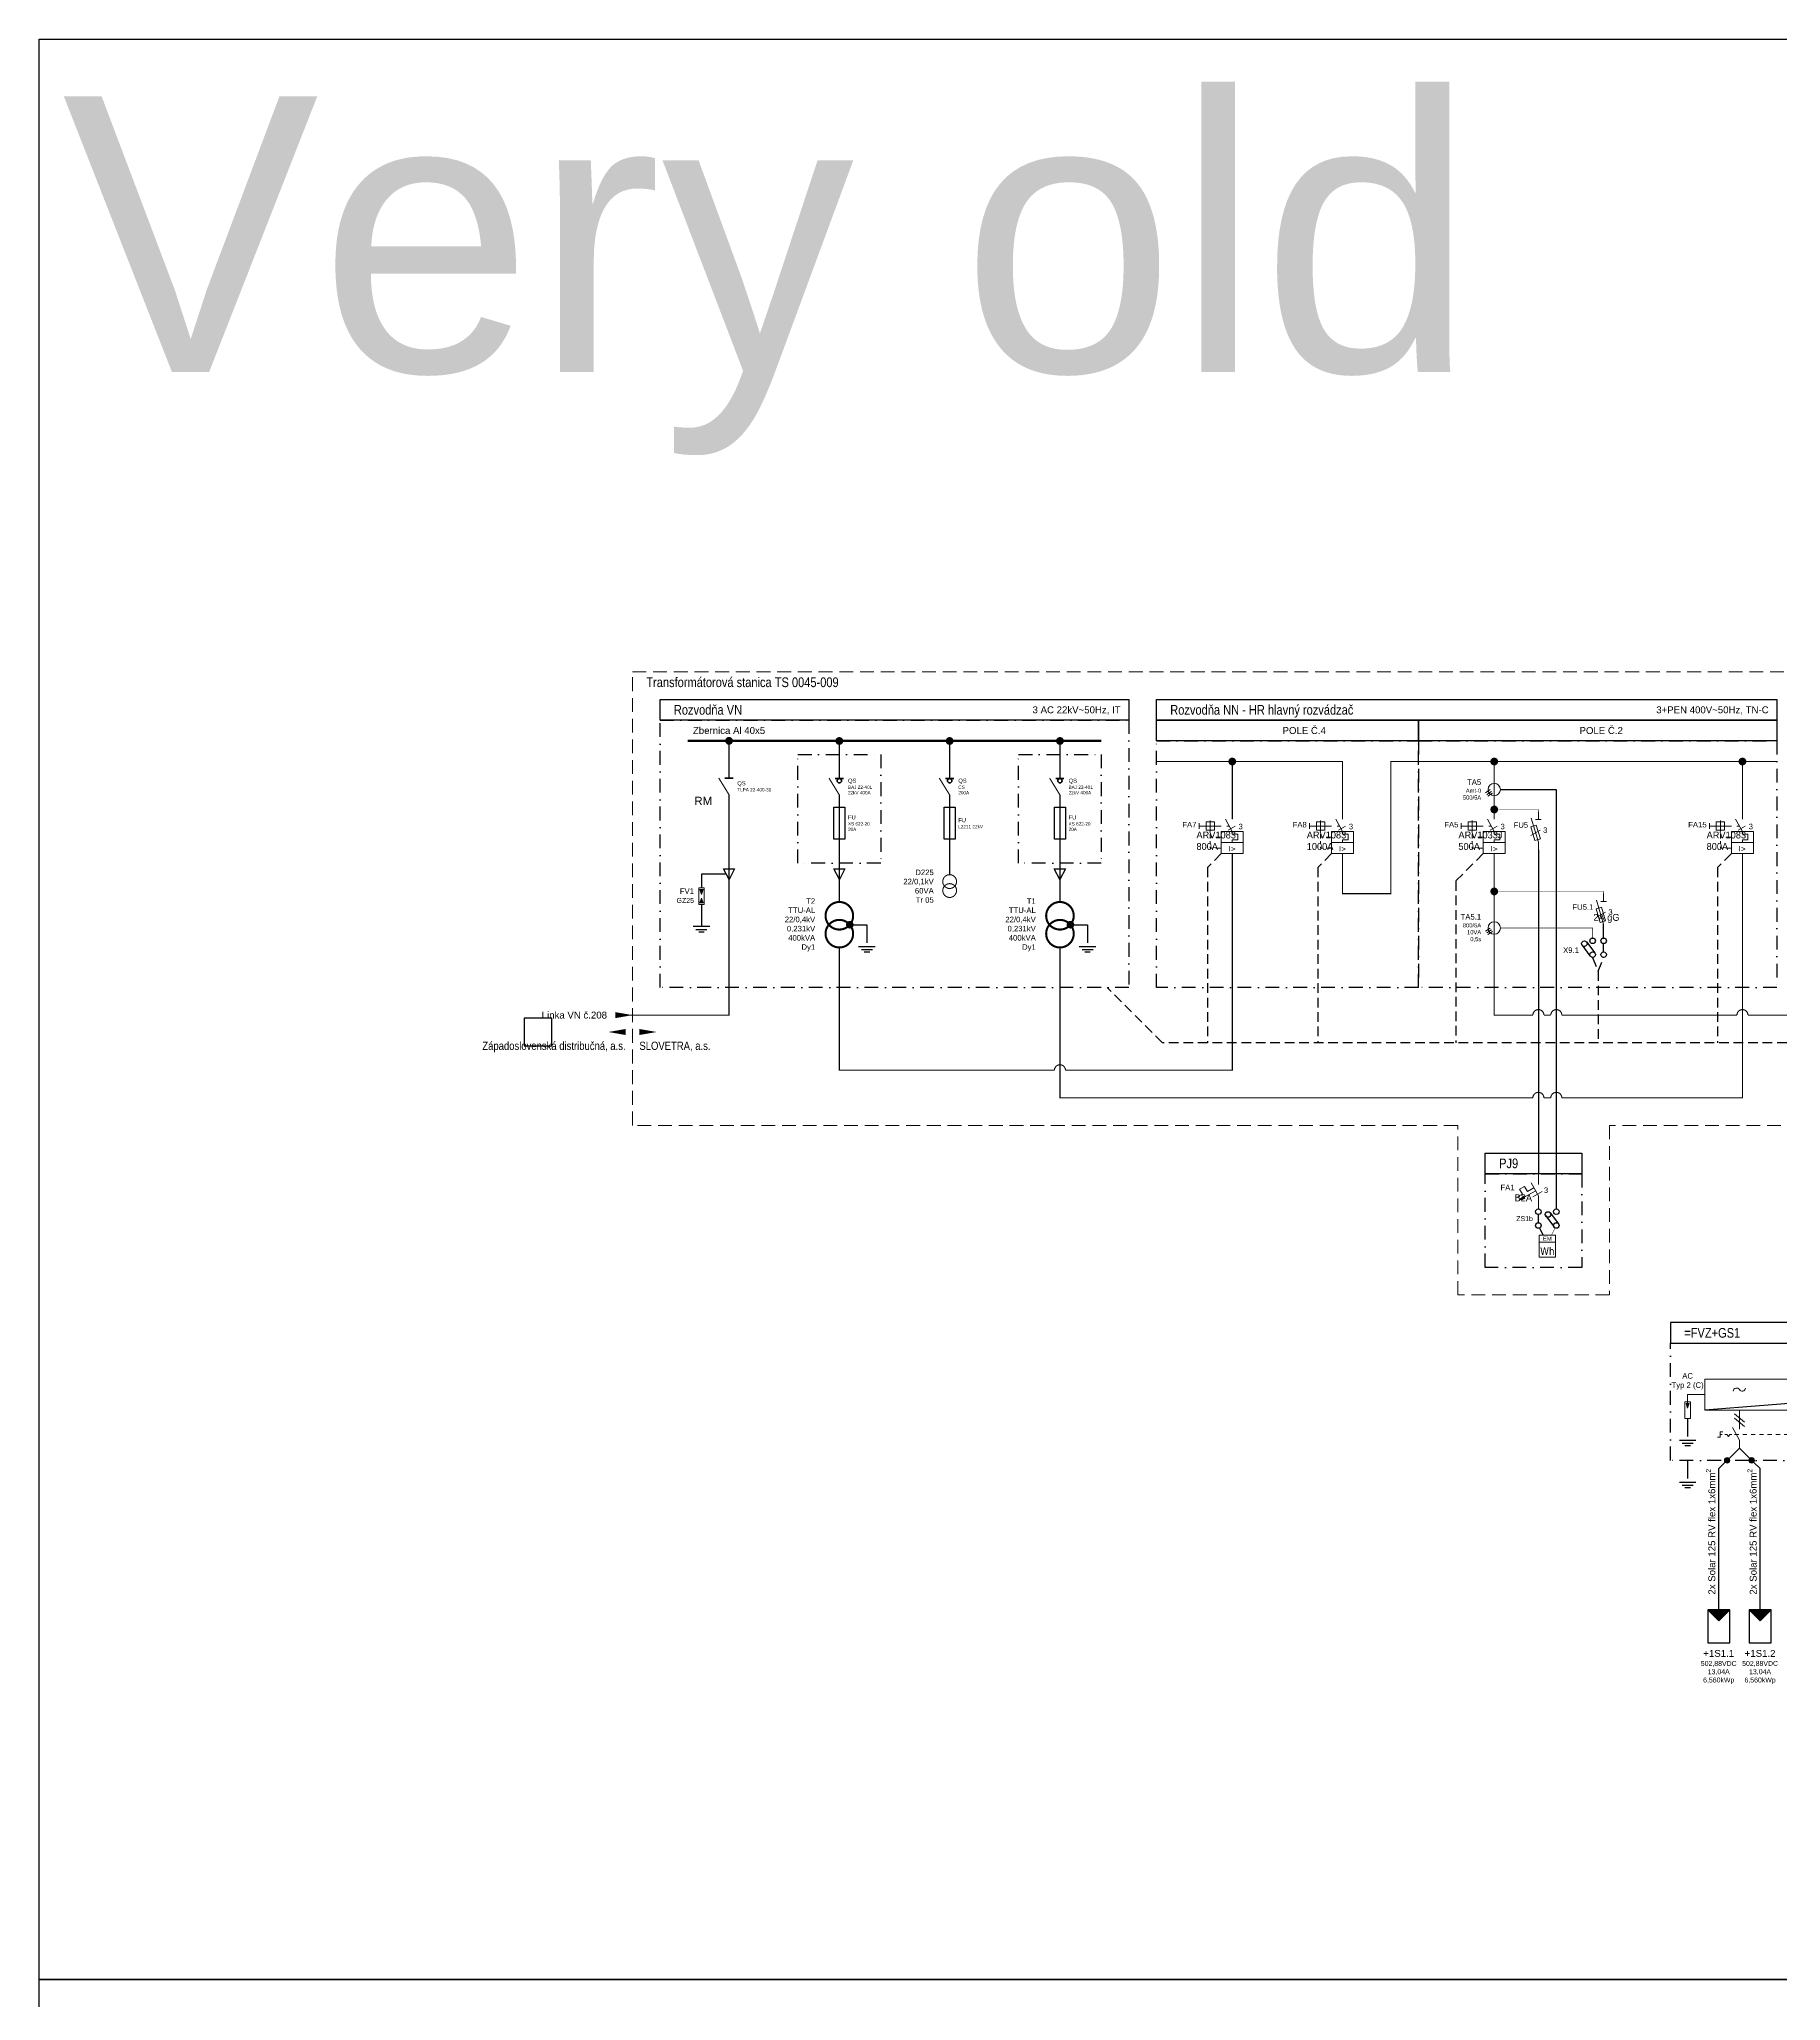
# Model space of a CAD drawing. Header units: millimetres. Extents: x -612 to 6794, y -5043 to 2163.
# Drawn here: x -435 to 197, y 1451 to 2163 of the extents above; entities that cross this region are included whole.
import ezdxf
from ezdxf.enums import TextEntityAlignment as Align

# ---------------------------------------------------------------- set-up
doc = ezdxf.new("R2018")
doc.units = ezdxf.units.MM
doc.header["$MEASUREMENT"] = 0
for name, pattern in [('EPL_DASH', [1, 0.5, -0.5]), ('EPL_DASHLONGDOT', [1, 0.66, -0.12, 0.1, -0.12]), ('ČERCHOVANÁ', [1, 0.5, -0.25, 0, -0.25]), ('ČÁRKOVANÁ', [0.75, 0.5, -0.25])]:
    doc.linetypes.add(name, pattern=pattern)
doc.layers.get('Defpoints').update_dxf_attribs({"color": 250})
for name, color, linetype in [('10kV', 34, 'Continuous'), ('22kV', 34, 'Continuous'), ('400V', 7, 'Continuous'), ('EV-Káble', 7, 'Continuous'), ('Kable', 7, 'Continuous'), ('LEGRAND', 7, 'Continuous'), ('Pístroj_OZN', 230, 'Continuous'), ('RS', 40, 'Continuous')]:
    doc.layers.add(name, color=color, linetype=linetype)
for name, color, linetype, lineweight in [('EPLAN100', 7, 'Continuous', 50), ('EPLAN305', 7, 'EPL_DASH', 25), ('Prístroj', 7, 'Continuous', 13)]:
    doc.layers.add(name, color=color, linetype=linetype, lineweight=lineweight)
doc.styles.get("Standard").update_dxf_attribs({"font": 'arial.ttf'})
doc.styles.add('styl2', font='ARIALN.TTF', dxfattribs={"width": 0.85})
doc.styles.add('Tahoma', font='tahoma.ttf')

# ---------------------------------------------------------------- blocks, each defined once
blk = doc.blocks.new('Výkonový istič')
at = {"layer": 'Prístroj', "color": 0, "ltscale": 4}
for p, q in [((0, -3.5), (0, 0)), ((-12, -5), (-12, -7)), ((-12, -6), (-10.5, -6)), ((-10.5, -6), (-4, -6)), ((-8, -4), (-8, -8)), ((-2.5, -3.5), (0, -8)), ((-2, -6), (-1, -6)), ((-1.5, -7.5), (1, -6)), ((-8, -9), (-8, -10)), ((-8, -10), (-7, -10)), ((-8, -10), (-8, -10.5)), ((-8, -11.5), (-8, -12.5)), ((-8, -13.5), (-8, -14)), ((-7, -14), (-8, -14)), ((-6, -10), (-4, -10)), ((-6, -14), (-4, -14))]:
    blk.add_line(p, q, dxfattribs=at)
for points in [[(-9.5, -7.5), (-6.5, -7.5), (-6.5, -4.5), (-9.5, -4.5)], [(-4, -12), (4, -12), (4, -8), (-4, -8)], [(-4, -16), (4, -16), (4, -12), (-4, -12)]]:
    blk.add_lwpolyline(points, close=True, dxfattribs=at)
blk.add_lwpolyline([(0, -8), (0, -9), (2, -9), (2, -11), (0, -11), (0, -12)], dxfattribs=at)
at = {"lineweight": 30, "flags": 104}
blk.add_attdef('POPIS', text='', height=1.8, dxfattribs=at).set_placement((-13, -5), align=Align.TOP_RIGHT)
at = {"color": 0}
blk.add_attdef('POCET_POLOV', (2.26309, -7.17774), '', height=2, dxfattribs=at)
at = {"layer": 'Prístroj', "color": 0, "style": 'Tahoma'}
blk.add_text('I>', height=1.9629, dxfattribs=at).set_placement((0, -14.19629), align=Align.MIDDLE_CENTER)
at = {"layer": 'Pístroj_OZN'}
blk.add_attdef('OZNACENIE', text='', height=2, dxfattribs=at).set_placement((-13, -3.5), align=Align.RIGHT)
blk = doc.blocks.new('VN MTP')
at = {"layer": '10kV', "color": 0, "lineweight": 13}
for p, q in [((-3.13, -1.15), (-1.46, -0.06)), ((-2.72, -1.78), (-1.05, -0.68)), ((-2.31, -2.41), (-0.64, -1.31))]:
    blk.add_line(p, q, dxfattribs=at)
blk.add_circle((0, 0), 2.25, dxfattribs=at)
blk = doc.blocks.new('Poistkový odpojovač')
at = {"layer": 'Prístroj', "color": 0, "linetype": 'Continuous', "ltscale": 4}
for p, q in [((0, 0), (0, -2.75)), ((-2.73, -8.51), (0.7, -6.57)), ((-2.57, -2.23), (0, -10.97)), ((-1.03, -2.75), (1.03, -2.75)), ((0, -10.97), (0, -13.72))]:
    blk.add_line(p, q, dxfattribs=at)
blk.add_lwpolyline([(-1.27, -10.31), (0.71, -9.73), (-0.76, -4.8), (-2.73, -5.38)], close=True, dxfattribs=at)
at = {"color": 0}
blk.add_attdef('POCET_POLOV', text='', height=2, dxfattribs=at).set_placement((1.7, -6.57), align=Align.MIDDLE_LEFT)
at = {"lineweight": 30, "flags": 104}
blk.add_attdef('POPIS', text='', height=1.8, dxfattribs=at).set_placement((-3.73, -7.23), align=Align.TOP_RIGHT)
at = {"layer": 'Pístroj_OZN'}
blk.add_attdef('OZNACENIE', text='', height=2, dxfattribs=at).set_placement((-3.73, -5.73), align=Align.RIGHT)
blk = doc.blocks.new('Elektromer')
at = {"layer": 'Prístroj', "color": 0, "linetype": 'Continuous', "ltscale": 4}
blk.add_line((-3, -3.5), (3, -3.5), dxfattribs=at)
blk.add_lwpolyline([(-3, -9), (3, -9), (3, -1), (-3, -1)], close=True, dxfattribs=at)
at = {"lineweight": 30, "flags": 104}
blk.add_attdef('POPIS', text='', height=1.8, dxfattribs=at).set_placement((-4, -5), align=Align.TOP_RIGHT)
at = {"layer": 'Prístroj', "style": 'Tahoma'}
blk.add_text('Wh', height=2.72625, dxfattribs=at).set_placement((0, -6.772625), align=Align.MIDDLE_CENTER)
at = {"layer": 'Pístroj_OZN'}
blk.add_attdef('OZNACENIE', text='', height=2, dxfattribs=at).set_placement((-4, -3.5), align=Align.RIGHT)
blk = doc.blocks.new('Istič')
at = {"layer": 'Prístroj', "linetype": 'Continuous', "ltscale": 4}
blk.add_hatch(color=0, dxfattribs=at).paths.add_polyline_path([(-6.97, -9.55), (-5.41, -8.11), (-4.92, -9.02)], flags=0)
at = {"layer": 'Prístroj', "color": 0, "linetype": 'Continuous'}
for p, q in [((0, 0), (0, -3.89)), ((0, -8), (0, -12.8))]:
    blk.add_line(p, q, dxfattribs=at)
at = {"layer": 'Prístroj', "color": 0, "linetype": 'Continuous', "ltscale": 4}
for p, q in [((-6.8, -5.61), (-4.99, -4.62)), ((-5.81, -7.41), (-6.8, -5.61)), ((-0.96, -6.26), (-5.17, -8.57)), ((-4.99, -4.62), (-4, -6.42)), ((-1.6, -5.11), (-4, -6.42)), ((0, -8), (-2.57, -3.37)), ((-2.07, -8.37), (1.36, -6.43)), ((-7.61, -8.4), (-5.81, -7.41)), ((-6.97, -9.55), (-5.41, -8.11)), ((-4.92, -9.02), (-6.97, -9.55)), ((-6.97, -9.55), (-6.97, -9.55)), ((-5.41, -8.11), (-4.92, -9.02))]:
    blk.add_line(p, q, dxfattribs=at)
at = {"color": 0}
blk.add_attdef('POCET_POLOV', text='', height=2, dxfattribs=at).set_placement((2, -6), align=Align.MIDDLE_LEFT)
at = {"lineweight": 30, "flags": 104}
blk.add_attdef('POPIS', text='', height=1.8, dxfattribs=at).set_placement((-8.61, -7.5), align=Align.TOP_RIGHT)
at = {"layer": 'Pístroj_OZN'}
blk.add_attdef('OZNACENIE', text='', height=2, dxfattribs=at).set_placement((-8.61, -6), align=Align.RIGHT)

msp = doc.modelspace()

# ---------------------------------------------------------------- hatches: boundary and pattern name
at = {"layer": 'EPLAN305', "linetype": 'Continuous', "ltscale": 4}
for points in [[(170.33, 1593.29), (174.33, 1589.29), (178.33, 1593.29)], [(185.33, 1593.29), (189.33, 1589.29), (193.33, 1593.29)]]:
    msp.add_hatch(color=230, dxfattribs=at).paths.add_polyline_path(points, flags=0)
at = {"layer": 'EV-Káble', "transparency": 33554687}
h = msp.add_hatch(color=1, dxfattribs=at)
h.dxf.hatch_style = 1
h.paths.add_polyline_path([(178.38, 1647.46, 1), (176.38, 1647.46)])
h = msp.add_hatch(color=7, dxfattribs=at)
h.dxf.hatch_style = 1
h.paths.add_polyline_path([(176.38, 1647.46, 1), (178.38, 1647.46)])
h = msp.add_hatch(color=1, dxfattribs=at)
h.dxf.hatch_style = 1
h.paths.add_polyline_path([(187.28, 1647.46, 1), (185.28, 1647.46)])
h = msp.add_hatch(color=7, dxfattribs=at)
h.dxf.hatch_style = 1
h.paths.add_polyline_path([(185.28, 1647.46, 1), (187.28, 1647.46)])
at = {"layer": 'LEGRAND', "lineweight": 13}
msp.add_hatch(color=256, dxfattribs=at).paths.add_polyline_path([(162.47, 1668.04), (163.67, 1668.04), (163.07, 1666.34)], flags=0)
at = {"layer": 'Prístroj', "linetype": 'Continuous', "ltscale": 4}
for points in [[(-195.18, 1854.45), (-193.95, 1854.45), (-194.56, 1852.7)], [(-195.18, 1849.61), (-193.95, 1849.61), (-194.56, 1851.36)]]:
    msp.add_hatch(color=0, dxfattribs=at).paths.add_polyline_path(points, flags=0)

# ---------------------------------------------------------------- linework, layer by layer
at = {"lineweight": 13}
msp.add_line((163.07, 1671.31), (169.33, 1671.31), dxfattribs=at)
msp.add_line((238.4, 1671.05), (169.34, 1665.69))
at = {"linetype": 'EPL_DASH', "lineweight": 13, "ltscale": 3}
msp.add_line((180.08, 1656.83), (240.58, 1656.83), dxfattribs=at)
for points in [[(-434.71, 2162.83), (960.35, 2162.83), (960.35, 1459.16), (-434.71, 1459.16)], [(-434.71, 1459.16), (960.35, 1459.16), (960.35, 755.5), (-434.71, 755.5)]]:
    msp.add_lwpolyline(points, close=True)
for points in [[(95.19, 1890.75), (115.44, 1890.75), (115.44, 1738.63)], [(108.94, 1868.86), (108.94, 1751.43)]]:
    msp.add_lwpolyline(points)
at = {"layer": '10kV', "color": 0, "ltscale": 5}
for points in [[(-209.56, 1923.39), (-39.56, 1923.39), (-39.56, 1915.89), (-209.56, 1915.89)], [(-29.56, 1923.39), (195.44, 1923.39), (195.44, 1915.89), (-29.56, 1915.89)], [(-29.56, 1915.89), (65.44, 1915.89), (65.44, 1908.39), (-29.56, 1908.39)], [(65.44, 1915.89), (195.44, 1915.89), (195.44, 1908.39), (65.44, 1908.39)], [(89.69, 1758.93), (124.69, 1758.93), (124.69, 1751.43), (89.69, 1751.43)]]:
    msp.add_lwpolyline(points, close=True, dxfattribs=at)
at = {"layer": '10kV', "color": 0, "linetype": 'ČERCHOVANÁ', "ltscale": 10}
for points in [[(-29.56, 1908.39), (65.44, 1908.39), (65.44, 1818.93), (-29.56, 1818.93)], [(65.44, 1908.39), (195.44, 1908.39), (195.44, 1818.93), (65.44, 1818.93)], [(89.69, 1751.43), (124.69, 1751.43), (124.69, 1717.45), (89.69, 1717.45)]]:
    msp.add_lwpolyline(points, close=True, dxfattribs=at)
at = {"layer": '22kV', "linetype": 'Continuous', "lineweight": 50}
for p, q in [((-186.03, 1894.82), (-183.1, 1894.82)), ((-146.03, 1894.74), (-143.1, 1894.74)), ((-106.03, 1894.74), (-103.1, 1894.74)), ((-66.03, 1894.74), (-63.1, 1894.74))]:
    msp.add_line(p, q, dxfattribs=at)
at = {"layer": '22kV', "ltscale": 10}
for p, q in [((-186.61, 1861.92), (-182.52, 1861.92)), ((-184.56, 1858.15), (-186.61, 1861.92)), ((-182.52, 1861.92), (-184.56, 1858.15)), ((-146.61, 1861.92), (-142.52, 1861.92)), ((-144.56, 1858.15), (-146.61, 1861.92)), ((-142.52, 1861.92), (-144.56, 1858.15)), ((-66.61, 1861.92), (-62.52, 1861.92)), ((-64.56, 1858.15), (-66.61, 1861.92)), ((-62.52, 1861.92), (-64.56, 1858.15))]:
    msp.add_line(p, q, dxfattribs=at)
at = {"layer": '22kV', "color": 0, "linetype": 'ČERCHOVANÁ', "ltscale": 10}
for points in [[(-209.56, 1915.89), (-39.56, 1915.89), (-39.56, 1818.93), (-209.56, 1818.93)], [(-159.56, 1903.49), (-129.56, 1903.49), (-129.56, 1863.98), (-159.56, 1863.98)], [(-79.56, 1903.49), (-49.56, 1903.49), (-49.56, 1863.98), (-79.56, 1863.98)], [(156.84, 1689.95), (326.7, 1689.95), (326.7, 1647.46), (156.84, 1647.46)]]:
    msp.add_lwpolyline(points, close=True, dxfattribs=at)
at = {"layer": '22kV', "const_width": 0.8}
for points in [[(-199.56, 1908.39), (-164.56, 1908.39)], [(-164.56, 1908.39), (-124.56, 1908.39)], [(-124.56, 1908.39), (-84.56, 1908.39)], [(-84.56, 1908.39), (-49.56, 1908.39)]]:
    msp.add_lwpolyline(points, dxfattribs=at)
at = {"layer": '22kV', "const_width": 1.29}
for points in [[(-183.8, 1908.39, 1), (-185.33, 1908.39, 1), (-183.8, 1908.39, 0.272597)], [(-143.8, 1908.35, 1), (-145.33, 1908.35, 1), (-143.8, 1908.35, 0.272597)], [(-103.8, 1908.35, 1), (-105.33, 1908.35, 1), (-103.8, 1908.35, 0.272597)], [(-63.8, 1908.35, 1), (-65.33, 1908.35, 1), (-63.8, 1908.35, 0.272597)]]:
    msp.add_lwpolyline(points, format="xyb", dxfattribs=at)
at = {"layer": '22kV', "const_width": 0.4, "flags": 128}
for points in [[(-184.56, 1894.82), (-184.56, 1908.42)], [(-144.56, 1894.74), (-144.56, 1908.35)], [(-104.56, 1894.74), (-104.56, 1908.35)], [(-64.56, 1894.74), (-64.56, 1908.35)], [(-188.31, 1894.94), (-184.56, 1888.85), (-184.56, 1883.57), (-184.56, 1808.93), (-225.81, 1808.93)], [(-184.56, 1898.57), (-184.56, 1894.82)], [(-148.31, 1894.87), (-144.56, 1888.78), (-144.56, 1883.49)], [(-144.56, 1898.49), (-144.56, 1894.74)], [(-108.31, 1894.87), (-104.56, 1888.78), (-104.56, 1859.86)], [(-104.56, 1898.49), (-104.56, 1894.74)], [(-68.31, 1894.87), (-64.56, 1888.78), (-64.56, 1883.49)], [(-64.56, 1898.49), (-64.56, 1894.74)], [(-144.56, 1849.96), (-144.56, 1888.49)], [(-64.56, 1849.96), (-64.56, 1888.49)]]:
    msp.add_lwpolyline(points, dxfattribs=at)
at = {"layer": '22kV', "lineweight": -3, "ltscale": 10}
for points in [[(-146.54, 1884.35), (-142.58, 1884.35), (-142.58, 1872.73), (-146.54, 1872.73)], [(-106.54, 1884.35), (-102.58, 1884.35), (-102.58, 1872.73), (-106.54, 1872.73)], [(-66.54, 1884.35), (-62.58, 1884.35), (-62.58, 1872.73), (-66.54, 1872.73)]]:
    msp.add_lwpolyline(points, close=True, dxfattribs=at)
at = {"layer": '22kV'}
msp.add_lwpolyline([(-185.59, 1860.03), (-194.56, 1860.03), (-194.56, 1855.03)], dxfattribs=at)
at = {"layer": '22kV', "flags": 128}
for points, const_width in [([(-107.06, 1857.36, 1), (-102.06, 1857.36, 1), (-107.06, 1857.36, -1)], 0.375), ([(-149.56, 1844.96, 1), (-139.56, 1844.96, 1), (-149.56, 1844.96, -1)], 0.75), ([(-69.56, 1844.96, 1), (-59.56, 1844.96, 1), (-69.56, 1844.96, -1)], 0.75)]:
    msp.add_lwpolyline(points, format="xyb", dxfattribs=dict(at, const_width=const_width))
at = {"layer": '22kV', "linetype": 'Continuous', "lineweight": 50}
for centre in [(-144.56, 1893.94), (-104.56, 1893.94), (-64.56, 1893.94)]:
    msp.add_circle(centre, 0.8, dxfattribs=at)
at = {"layer": '22kV', "color": 0}
msp.add_solid([(-225.81, 1807.83), (-219.56, 1808.93), (-225.81, 1810.02), (-219.56, 1808.93)], dxfattribs=at)
at = {"layer": '22kV', "color": 251}
for points in [[(-222.06, 1803.9), (-228.31, 1802.81), (-222.06, 1801.72), (-228.31, 1802.81)], [(-217.06, 1803.9), (-210.81, 1802.81), (-217.06, 1801.72), (-210.81, 1802.81)]]:
    msp.add_solid(points, dxfattribs=at)
at = {"layer": '400V', "color": 94, "true_color": 0x00a800}
for p, q in [((-194.56, 1849.03), (-194.56, 1841.03)), ((-191.56, 1841.03), (-197.56, 1841.03)), ((-196.56, 1840.03), (-192.56, 1840.03)), ((-193.56, 1839.03), (-195.56, 1839.03)), ((-131.56, 1833.71), (-137.56, 1833.71)), ((-136.56, 1832.71), (-132.56, 1832.71)), ((-133.56, 1831.71), (-135.56, 1831.71)), ((-51.56, 1833.71), (-57.56, 1833.71)), ((-56.56, 1832.71), (-52.56, 1832.71)), ((-53.56, 1831.71), (-55.56, 1831.71))]:
    msp.add_line(p, q, dxfattribs=at)
at = {"layer": '400V', "color": 1, "linetype": 'Continuous', "lineweight": 13}
msp.add_line((181.83, 1665.69), (181.83, 1658.83), dxfattribs=at)
at = {"layer": '400V', "color": 1, "linetype": 'Continuous', "lineweight": 13, "ltscale": 4}
for p, q in [((174.83, 1657.83), (174.83, 1655.83)), ((174.83, 1657.83), (175.83, 1657.83)), ((181.83, 1654.84), (179.33, 1659.34)), ((173.83, 1655.83), (174.83, 1655.83)), ((174.83, 1656.83), (175.58, 1656.83)), ((176.58, 1656.83), (177.33, 1656.83)), ((177.83, 1656.08), (177.33, 1656.83)), ((178.33, 1656.83), (177.83, 1656.08)), ((178.33, 1656.83), (179.08, 1656.83)), ((180.08, 1656.83), (180.71, 1656.83)), ((181.83, 1651.84), (181.83, 1654.84))]:
    msp.add_line(p, q, dxfattribs=at)
at = {"layer": '400V', "color": 1, "lineweight": 13}
for p, q in [((180.04, 1664.32), (183.63, 1661.3)), ((180.04, 1662.75), (183.63, 1659.74))]:
    msp.add_line(p, q, dxfattribs=at)
at = {"layer": '400V', "flags": 128}
for points, const_width in [([(-29.56, 1900.89), (37.94, 1900.89), (37.94, 1880)], 0.4), ([(-2.06, 1880), (-2.06, 1900.89)], 0.4), ([(37.94, 1867.5), (37.94, 1852.99), (55.44, 1852.99), (55.44, 1900.89), (195.44, 1900.89)], 0.4), ([(92.94, 1880), (92.94, 1900.89)], 0.4), ([(182.94, 1880), (182.94, 1900.89)], 0.4), ([(92.94, 1883.5), (108.94, 1883.5), (108.94, 1879.84)], 0.2), ([(-32.4, 1788.93), (-2.06, 1788.93), (-2.06, 1867.5)], 0.4), ([(92.94, 1867.5), (92.94, 1808.93), (106.94, 1808.93)], 0.4), ([(117.44, 1778.93), (182.94, 1778.93), (182.94, 1867.5)], 0.4), ([(184.94, 1808.93), (323.53, 1808.93), (323.53, 1867.5)], 0.4), ([(92.94, 1853.78), (132.6, 1853.78), (132.6, 1850.12)], 0.2), ([(95.19, 1840.52), (128.6, 1840.52), (128.6, 1836.86)], 0.2), ([(-144.56, 1833.46), (-144.56, 1788.93), (-66.56, 1788.93)], 0.4), ([(-64.56, 1833.46), (-64.56, 1778.93), (-23.24, 1778.93)], 0.4), ([(110.94, 1808.93), (113.44, 1808.93)], 0.4), ([(117.44, 1808.93), (180.94, 1808.93)], 0.4), ([(-62.56, 1788.93), (-32.4, 1788.93)], 0.4), ([(-23.24, 1778.93), (106.94, 1778.93)], 0.4), ([(110.94, 1778.93), (113.44, 1778.93)], 0.4), ([(110.94, 1778.93), (113.44, 1778.93)], 0.4), ([(114.99, 1731.73), (113.69, 1729.13)], 0.2)]:
    msp.add_lwpolyline(points, dxfattribs=dict(at, const_width=const_width))
at = {"layer": '400V', "const_width": 1.29}
for points in [[(-1.3, 1900.89, 1), (-2.83, 1900.89, 1), (-1.3, 1900.89, 0.272597)], [(93.7, 1900.89, 1), (92.17, 1900.89, 1), (93.7, 1900.89, 0.272597)], [(183.7, 1900.89, 1), (182.17, 1900.89, 1), (183.7, 1900.89, 0.272597)], [(93.7, 1883.5, 1), (92.17, 1883.5, 1), (93.7, 1883.5, 0.272597)], [(93.7, 1853.78, 1), (92.17, 1853.78, 1), (93.7, 1853.78, 0.272597)]]:
    msp.add_lwpolyline(points, format="xyb", dxfattribs=at)
at = {"layer": '400V', "flags": 128}
for points, const_width in [([(-107.06, 1854.11, 1), (-102.06, 1854.11, 1), (-107.06, 1854.11, -1)], 0.375), ([(-149.56, 1838.46, 1), (-139.56, 1838.46, 1), (-149.56, 1838.46, -1)], 0.75), ([(-69.56, 1838.46, 1), (-59.56, 1838.46, 1), (-69.56, 1838.46, -1)], 0.75), ([(106.94, 1808.93, -1), (110.94, 1808.93)], 0.4), ([(113.44, 1808.93, -1), (117.44, 1808.93)], 0.4), ([(180.94, 1808.93, -1), (184.94, 1808.93)], 0.4), ([(-66.56, 1788.93, -1), (-62.56, 1788.93)], 0.4), ([(106.94, 1778.93, -1), (110.94, 1778.93)], 0.4), ([(113.44, 1778.93, -1), (117.44, 1778.93)], 0.4)]:
    msp.add_lwpolyline(points, format="xyb", dxfattribs=dict(at, const_width=const_width))
at = {"layer": '400V', "color": 94, "true_color": 0x00a800, "const_width": 1.29}
for points in [[(-140.03, 1841.71, 1), (-141.49, 1841.71, 1), (-140.03, 1841.71, 0.272597)], [(-60.03, 1841.71, 1), (-61.49, 1841.71, 1), (-60.03, 1841.71, 0.272597)]]:
    msp.add_lwpolyline(points, format="xyb", dxfattribs=at)
at = {"layer": '400V', "color": 230, "ltscale": 5}
msp.add_lwpolyline([(156.84, 1689.95), (326.7, 1689.95), (326.7, 1697.45), (156.84, 1697.45)], close=True, dxfattribs=at)
at = {"layer": '400V', "linetype": 'Continuous', "lineweight": 13, "ltscale": 4}
msp.add_lwpolyline([(169.34, 1665.69), (314.2, 1665.69), (314.2, 1676.94), (169.34, 1676.94)], close=True, dxfattribs=at)
at = {"layer": '400V', "color": 1, "linetype": 'Continuous', "lineweight": 25, "ltscale": 4}
for points in [[(178.08, 1648.15), (181.83, 1651.84)], [(185.58, 1648.15), (181.83, 1651.84)], [(174.33, 1593.29), (174.33, 1644.46), (176.67, 1646.76)], [(189.33, 1593.29), (189.33, 1644.46), (186.99, 1646.76)]]:
    msp.add_lwpolyline(points, dxfattribs=at)
at = {"layer": '400V', "linetype": 'Continuous', "lineweight": 13, "ltscale": 4}
for centre, radius, start, end in [((180.79, 1672.51), 1.2, 30, 180), ((182.83, 1673.7), 1.16, 210, 0)]:
    msp.add_arc(centre, radius, start, end, dxfattribs=at)
at = {"layer": 'Defpoints'}
msp.add_lwpolyline([(-258.88, 1797.83), (-248.88, 1797.83), (-248.88, 1807.83), (-258.88, 1807.83)], close=True, dxfattribs=at)
at = {"layer": 'EPLAN100', "color": 94, "linetype": 'EPL_DASHLONGDOT', "lineweight": 30, "ltscale": 10, "true_color": 0x00a800}
for p, q in [((163.07, 1662.69), (163.07, 1654.69)), ((166.07, 1654.69), (160.07, 1654.69)), ((161.07, 1653.69), (165.07, 1653.69)), ((164.07, 1652.69), (162.07, 1652.69)), ((163.07, 1647.46), (163.07, 1639.46)), ((166.07, 1639.46), (160.07, 1639.46)), ((161.07, 1638.46), (165.07, 1638.46)), ((164.07, 1637.46), (162.07, 1637.46))]:
    msp.add_line(p, q, dxfattribs=at)
for points in [[(-140.76, 1841.71), (-134.56, 1841.71), (-134.56, 1833.71)], [(-60.76, 1841.71), (-54.56, 1841.71), (-54.56, 1833.71)]]:
    msp.add_lwpolyline(points, dxfattribs=at)
at = {"layer": 'EPLAN305', "color": 230, "linetype": 'Continuous', "ltscale": 4}
for points in [[(170.33, 1593.29), (174.33, 1589.29), (178.33, 1593.29)], [(170.33, 1581.29), (178.33, 1581.29), (178.33, 1593.29), (170.33, 1593.29)], [(185.33, 1593.29), (189.33, 1589.29), (193.33, 1593.29)], [(185.33, 1581.29), (193.33, 1581.29), (193.33, 1593.29), (185.33, 1593.29)]]:
    msp.add_lwpolyline(points, close=True, dxfattribs=at)
at = {"layer": 'EV-Káble'}
for p, q in [((132.6, 1836.86), (132.6, 1841.89)), ((108.94, 1733.63), (108.94, 1736.63)), ((109.39, 1731.73), (110.69, 1729.13))]:
    msp.add_line(p, q, dxfattribs=at)
at = {"layer": 'EV-Káble', "color": 230}
msp.add_line((132.6, 1831.86), (132.6, 1834.86), dxfattribs=at)
at = {"layer": 'EV-Káble', "color": 1, "lineweight": 13}
for p, q in [((178.38, 1647.46), (176.38, 1647.46)), ((187.28, 1647.46), (185.28, 1647.46))]:
    msp.add_line(p, q, dxfattribs=at)
at = {"layer": 'LEGRAND', "color": 230}
for p, q in [((126.4, 1835.46), (129.4, 1831.46)), ((124.65, 1834.46), (127.65, 1830.46))]:
    msp.add_line(p, q, dxfattribs=at)
at = {"layer": 'LEGRAND'}
for p, q in [((111.49, 1736.23), (114.49, 1732.23)), ((113.24, 1737.23), (116.24, 1733.23))]:
    msp.add_line(p, q, dxfattribs=at)
at = {"layer": 'LEGRAND', "lineweight": 13}
msp.add_line((163.07, 1671.31), (163.07, 1667.85), dxfattribs=at)
for points in [[(162.07, 1662.69), (164.07, 1662.69), (164.07, 1668.69), (162.07, 1668.69)], [(162.47, 1668.04), (163.67, 1668.04), (163.07, 1666.34)]]:
    msp.add_lwpolyline(points, close=True, dxfattribs=at)
at = {"layer": 'LEGRAND', "color": 230}
for centre in [(125.6, 1834.86), (128.6, 1835.86), (132.6, 1835.86), (128.6, 1830.86), (132.6, 1830.86)]:
    msp.add_circle(centre, 1, dxfattribs=at)
at = {"layer": 'LEGRAND'}
for centre in [(108.94, 1737.63), (112.44, 1736.63), (115.44, 1737.63), (108.94, 1732.63), (115.44, 1732.63)]:
    msp.add_circle(centre, 1, dxfattribs=at)
at = {"layer": 'LEGRAND', "color": 1, "lineweight": 13}
for centre in [(177.38, 1647.46), (186.28, 1647.46)]:
    msp.add_circle(centre, 1, dxfattribs=at)
at = {"layer": 'Prístroj', "color": 253, "linetype": 'ČÁRKOVANÁ', "ltscale": 10}
msp.add_lwpolyline([(-219.56, 1933.39), (279.41, 1933.39), (279.41, 1768.93), (134.69, 1768.93), (134.69, 1707.45), (79.69, 1707.45), (79.69, 1768.93), (-219.56, 1768.93)], close=True, dxfattribs=at)
at = {"layer": 'Prístroj', "color": 0, "linetype": 'Continuous', "ltscale": 4}
for points in [[(-195.56, 1849.03), (-193.56, 1849.03), (-193.56, 1855.03), (-195.56, 1855.03)], [(-195.18, 1854.45), (-193.95, 1854.45), (-194.56, 1852.7)], [(-195.18, 1849.61), (-193.95, 1849.61), (-194.56, 1851.36)]]:
    msp.add_lwpolyline(points, close=True, dxfattribs=at)
at = {"layer": 'RS', "linetype": 'ČÁRKOVANÁ', "ltscale": 7}
for points in [[(-6.06, 1867.5), (-11.06, 1862.5), (-11.06, 1798.93)], [(33.94, 1867.5), (28.94, 1862.5), (28.94, 1798.93)], [(88.94, 1867.5), (78.96, 1857.53), (78.96, 1798.93)], [(178.94, 1867.5), (173.94, 1862.5), (173.94, 1798.93)], [(128.6, 1829.86), (130.6, 1824.86), (132.6, 1829.86)], [(130.6, 1824.86), (130.6, 1798.93)], [(487.73, 1798.93), (-27.42, 1798.93), (-47.42, 1818.93)]]:
    msp.add_lwpolyline(points, dxfattribs=at)

# ---------------------------------------------------------------- block references
at = {"layer": '22kV', "color": 0, "lineweight": -3}
msp.add_blockref('VN MTP', (92.94, 1890.75), dxfattribs=at)
at = {"layer": '22kV', "color": 230, "lineweight": -3}
msp.add_blockref('VN MTP', (92.94, 1840.52), dxfattribs=at)
at = {"layer": 'Prístroj'}
ref = msp.add_blockref('Výkonový istič', (-2.06, 1883.5), dxfattribs=at)
ref.add_attrib('POCET_POLOV', '3', (0.2, 1876.32), dxfattribs={"layer": '0', "height": 2})
ref.add_attrib('OZNACENIE', 'FA7', dxfattribs={"layer": 'Pístroj_OZN', "height": 2}).set_placement((-15.06, 1877), align=Align.RIGHT)
lines = msp.add_mtext('ARV1083\\P800A', dxfattribs={"layer": '0', "insert": (-15.06, 1875.5), "char_height": 2.5, "attachment_point": 1})
ref.add_attrib('POPIS', '', (-15.06, 1875.5), dxfattribs={"flags": 104}).embed_mtext(lines)
ref = msp.add_blockref('Výkonový istič', (37.94, 1883.5), dxfattribs=at)
ref.add_attrib('POCET_POLOV', '3', (40.2, 1876.32), dxfattribs={"layer": '0', "height": 2})
ref.add_attrib('OZNACENIE', 'FA8', dxfattribs={"layer": 'Pístroj_OZN', "height": 2}).set_placement((24.94, 1877), align=Align.RIGHT)
lines = msp.add_mtext('ARV1083\\P1000A', dxfattribs={"layer": '0', "insert": (24.94, 1875.5), "char_height": 2.5, "attachment_point": 1})
ref.add_attrib('POPIS', '', (24.94, 1875.5), dxfattribs={"flags": 104}).embed_mtext(lines)
ref = msp.add_blockref('Výkonový istič', (92.94, 1883.5), dxfattribs=at)
ref.add_attrib('POCET_POLOV', '3', (95.2, 1876.32), dxfattribs={"layer": '0', "height": 2})
ref.add_attrib('OZNACENIE', 'FA5', dxfattribs={"layer": 'Pístroj_OZN', "height": 2}).set_placement((79.94, 1877), align=Align.RIGHT)
lines = msp.add_mtext('ARV1033J\\P500A', dxfattribs={"layer": '0', "insert": (79.94, 1875.5), "char_height": 2.5, "attachment_point": 1})
ref.add_attrib('POPIS', '', (79.94, 1875.5), dxfattribs={"flags": 104}).embed_mtext(lines)
ref = msp.add_blockref('Poistkový odpojovač', (108.94, 1882.58), dxfattribs=at)
ref.add_attrib('POCET_POLOV', '3', dxfattribs={"layer": '0', "color": 0, "height": 2}).set_placement((110.64, 1876.01), align=Align.MIDDLE_LEFT)
ref.add_attrib('OZNACENIE', 'FU5', dxfattribs={"layer": 'Pístroj_OZN', "height": 2}).set_placement((105.21, 1876.85), align=Align.RIGHT)
ref = msp.add_blockref('Výkonový istič', (182.94, 1883.5), dxfattribs=at)
ref.add_attrib('POCET_POLOV', '3', (185.2, 1876.32), dxfattribs={"layer": '0', "height": 2})
ref.add_attrib('OZNACENIE', 'FA15', dxfattribs={"layer": 'Pístroj_OZN', "height": 2}).set_placement((169.94, 1877), align=Align.RIGHT)
lines = msp.add_mtext('ARV1083\\P800A', dxfattribs={"layer": '0', "insert": (169.94, 1875.5), "char_height": 2.5, "attachment_point": 1})
ref.add_attrib('POPIS', '', (169.94, 1875.5), dxfattribs={"flags": 104}).embed_mtext(lines)
at = {"layer": 'Prístroj', "color": 230}
ref = msp.add_blockref('Poistkový odpojovač', (132.6, 1852.87), dxfattribs=at)
ref.add_attrib('POCET_POLOV', '3', dxfattribs={"layer": '0', "color": 0, "height": 2}).set_placement((134.31, 1846.3), align=Align.MIDDLE_LEFT)
ref.add_attrib('OZNACENIE', 'FU5.1', dxfattribs={"layer": 'Pístroj_OZN', "height": 2}).set_placement((128.88, 1847.13), align=Align.RIGHT)
lines = msp.add_mtext('2A gG', dxfattribs={"layer": '0', "insert": (128.88, 1845.63), "char_height": 2.5, "attachment_point": 1})
ref.add_attrib('POPIS', '', (128.88, 1845.63), dxfattribs={"flags": 104}).embed_mtext(lines)
at = {"layer": 'Prístroj'}
ref = msp.add_blockref('Istič', (108.94, 1751.43), dxfattribs=at)
ref.add_attrib('POCET_POLOV', '3', dxfattribs={"layer": '0', "color": 0, "height": 2}).set_placement((110.94, 1745.43), align=Align.MIDDLE_LEFT)
ref.add_attrib('OZNACENIE', 'FA1', dxfattribs={"layer": 'Pístroj_OZN', "height": 2}).set_placement((100.32, 1745.42), align=Align.RIGHT)
lines = msp.add_mtext('B2A', dxfattribs={"layer": '0', "insert": (100.32, 1743.92), "char_height": 2.5, "attachment_point": 1})
ref.add_attrib('POPIS', '', (100.32, 1743.92), dxfattribs={"flags": 104}).embed_mtext(lines)
ref = msp.add_blockref('Elektromer', (112.19, 1730.13), dxfattribs=at)
ref.add_attrib('OZNACENIE', 'EM', dxfattribs={"layer": 'Pístroj_OZN', "height": 1.5}).set_placement((112.19, 1727.85), align=Align.MIDDLE_CENTER)

# ---------------------------------------------------------------- texts
at = {"insert": (-426.42, 2142.17), "char_height": 100, "attachment_point": 1}
msp.add_mtext_dynamic_manual_height_columns('Very old', width=536.8532, gutter_width=10, heights=[0], dxfattribs=at)
at = {"lineweight": 30, "flags": 104}
msp.add_attdef('GZ25', text='GZ 25', height=1.8, dxfattribs=at).set_placement((-197.28, 1851.41), align=Align.TOP_RIGHT)
at = {"layer": '22kV', "color": 0, "style": 'styl2'}
for s, p in [('Transformátorová stanica TS 0045-009', (-214.56, 1929.64)), ('Rozvodňa VN', (-204.56, 1919.64)), ('Rozvodňa NN - HR hlavný rozvádzač', (-24.56, 1919.64)), ('PJ9', (94.69, 1755.18))]:
    msp.add_text(s, height=3.5, dxfattribs=at).set_placement(p, align=Align.MIDDLE_LEFT)
at = {"layer": '22kV', "color": 0}
for s, p in [('Zbernica Al 40x5', (-184.56, 1912.14)), ('POLE Č.4', (24.03, 1912.14)), ('POLE Č.2', (131.72, 1912.14))]:
    msp.add_text(s, height=2.5, dxfattribs=at).set_placement(p, align=Align.MIDDLE_CENTER)
at = {"layer": '22kV', "color": 230, "style": 'styl2'}
msp.add_text('=FVZ+GS1', height=3.5, dxfattribs=at).set_placement((161.84, 1693.7), align=Align.MIDDLE_LEFT)
at = {"layer": '22kV', "linetype": 'Continuous'}
for s, insert, char_height, width, attachment_point in [('\\pxql;{\\C0;QS\\C230;\\P\\H0.8x;\\C0;TLPA 22-400-31}', (-181.56, 1891.9), 1.5, 12.911, 4), ('\\pxql;{\\C0;QS\\C6;\\P\\H0.8x;\\C0;BAJ 22-401\\P22kV 400A}', (-141.42, 1891.83), 1.5, 12.6459, 4), ('\\pxql;{\\C0;QS\\C6;\\P\\H0.8x;\\C0;CS\\P200A}', (-101.42, 1891.83), 1.5, 12.6459, 4), ('\\pxql;{\\C0;QS\\C6;\\P\\H0.8x;\\C0;BAJ 22-401\\P22kV 400A}', (-61.42, 1891.83), 1.5, 12.6459, 4), ('\\pxqr;{\\H1.33333x;\\C0;TA5\\P\\H0.75x;Amt-0\\P500/5A}', (88.19, 1890.75), 1.5, 7.6586, 6), ('\\pxql;{\\C0;FU\\C230;\\P\\H0.8x;\\C0;XS 622-20\\P20A}', (-141.42, 1878.54), 1.5, 11.7762, 4), ('\\pxql;{\\C0;FU\\C230;\\P\\H0.8x;\\C0;L2211 22kV}', (-101.42, 1878.54), 1.5, 11.7762, 4), ('\\pxql;{\\C0;FU\\C230;\\P\\H0.8x;\\C0;XS 622-20\\P20A}', (-61.42, 1878.54), 1.5, 11.7762, 4), ('\\pxqr;{\\C0;D225\\C230;\\P\\C0;22/0,1kV\\P60VA\\PTr 05}', (-110.32, 1855.69), 2, 7.6586, 6), ('{\\C0;T2\\C230;\\P\\pxqr;\\C0;TTU-AL\\P22/0,4kV\\P0,231kV\\P400kVA\\PDy1}', (-153.32, 1841.66), 2, 7.6586, 6), ('\\pxqr;{\\C0;T1\\C230;\\P\\C0;TTU-AL\\P22/0,4kV\\P0,231kV\\P400kVA\\PDy1}', (-73.32, 1841.66), 2, 7.6586, 6), ('\\pxqr;{\\H1.33333x;\\C230;X9.1}', (123.65, 1832.46), 1.5, 7.6586, 6), ('\\pxqr;{\\H1.2x;\\C0;ZS1b}', (106.94, 1735.13), 1.5, 7.6586, 6)]:
    msp.add_mtext(s, dxfattribs=dict(at, insert=insert, char_height=char_height, width=width, attachment_point=attachment_point))
at = {"layer": '22kV', "color": 230, "linetype": 'Continuous', "insert": (88.19, 1840.52), "char_height": 1.5, "width": 7.6586, "attachment_point": 6}
msp.add_mtext('{\\H1.33333x;TA5.1\\P\\pxqr;\\H0.75x;\\C0;800/5A\\P10VA\\P0,5s}', dxfattribs=at)
at = {"layer": '22kV', "color": 0, "linetype": 'Continuous', "insert": (-228.81, 1808.93), "char_height": 2.5, "width": 41.8283, "attachment_point": 6}
msp.add_mtext('Linka VN č.208', dxfattribs=at)
at = {"layer": '400V', "color": 251, "lineweight": 13}
for s, p in [('3 AC 22kV~50Hz, IT', (-42.56, 1919.64)), ('3+PEN 400V~50Hz, TN-C', (192.44, 1919.64))]:
    msp.add_text(s, height=2.5, dxfattribs=at).set_placement(p, align=Align.MIDDLE_RIGHT)
at = {"layer": '400V', "color": 251, "style": 'styl2'}
msp.add_text('Západoslovenská distribučná, a.s.', height=3, dxfattribs=at).set_placement((-222.06, 1797.8), align=Align.MIDDLE_RIGHT)
msp.add_text('SLOVETRA, a.s.', height=3, dxfattribs=at).set_placement((-217.06, 1797.81), align=Align.MIDDLE_LEFT)
at = {"layer": '400V', "linetype": 'Continuous', "width": 13.7015}
for s, insert, char_height, attachment_point in [('{\\C1;RM}', (-193.91, 1886.62), 3, 5), ('\\pxqc;AC\\PTyp 2 (C)', (163.06, 1679.1), 2, 2), ('\\pxqc;{\\H0.9x;502,88VDC\\P13,04A\\P6,560kWp}', (174.33, 1574.72), 2, 2), ('\\pxqc;{\\H0.9x;502,88VDC\\P13,04A\\P6,560kWp}', (189.33, 1574.72), 2, 2)]:
    msp.add_mtext(s, dxfattribs=dict(at, insert=insert, char_height=char_height, attachment_point=attachment_point))
at = {"layer": '400V', "color": 230, "linetype": 'Continuous', "char_height": 2, "width": 13.7015, "attachment_point": 2}
for s, insert in [('\\pxqc;{\\H1.25x;+1S1.1}', (174.33, 1578.72)), ('\\pxqc;{\\H1.25x;+1S1.2}', (189.33, 1578.72))]:
    msp.add_mtext(s, dxfattribs=dict(at, insert=insert))
at = {"layer": 'Kable', "linetype": 'Continuous', "char_height": 2.5, "width": 58.5987, "attachment_point": 8, "rotation": 90}
for insert in [(173.11, 1621.59), (188.11, 1621.59)]:
    msp.add_mtext('\\A1;2x Solar 125 RV flex 1x6mm{\\H0.7x;\\S2^ ;}', dxfattribs=dict(at, insert=insert))
at = {"layer": 'Pístroj_OZN', "color": 0}
msp.add_attdef('FV1', text='QF', height=2, dxfattribs=at).set_placement((-197.28, 1852.91), align=Align.RIGHT)

doc.saveas('drawing.dxf')
